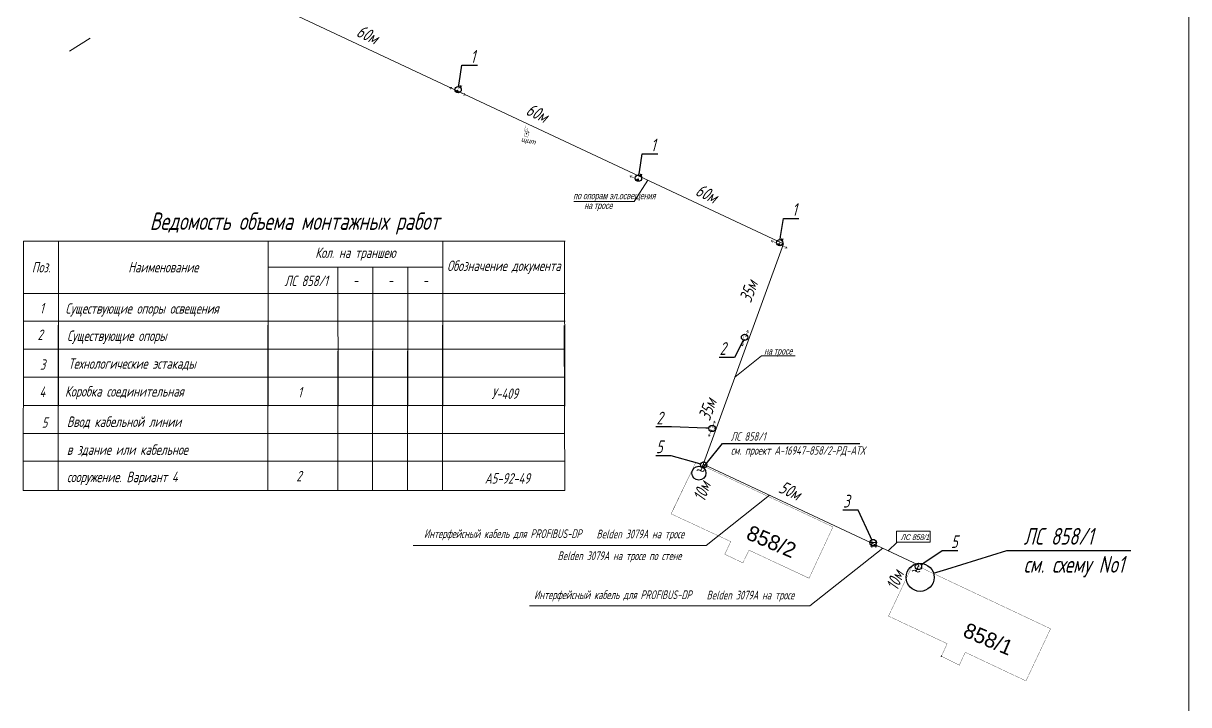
# Model space of a CAD drawing. Header units: millimetres. Extents: x -680 to 9204, y -4430 to 7779.
# Drawn here: x 6239 to 7173, y -3169 to -2622 of the extents above; entities that cross this region are included whole.
import ezdxf
from ezdxf import colors
from ezdxf.entities.mleader import LeaderData, LeaderLine
from ezdxf.math import Vec2, Vec3

# ---------------------------------------------------------------- set-up
doc = ezdxf.new("R2010")
doc.units = ezdxf.units.MM
doc.linetypes.add('Cплошная_0.50', pattern=[0])
for name, color, linetype, lineweight in [('OSN', 7, 'Continuous', 60), ('Выноска', 137, 'Continuous', 20), ('Линия выноска', 137, 'Continuous', 25), ('Оси', 130, 'Continuous', 13), ('Рамка толстая', 7, 'Continuous', 60), ('Строительный', 7, 'Continuous', 25), ('Таблица', 253, 'Continuous', 40), ('Текст_КИП', 2, 'Continuous', 25), ('Эл.кабель', 2, 'Continuous', 50)]:
    doc.layers.add(name, color=color, linetype=linetype, lineweight=lineweight)
for name, color, linetype in [('доп', 7, 'Continuous'), ('Контур здания', 7, 'Continuous'), ('ЛЭП н.напряж. застроен. терр.', 7, 'Continuous'), ('Подстанции электрические', 7, 'Continuous'), ('Рельеф', 7, 'Continuous'), ('ТЕКСТ', 2, 'Continuous'), ('Фонарь электр._ на ж.б. столб', 7, 'Continuous')]:
    doc.layers.add(name, color=color, linetype=linetype)
doc.styles.add('Simplex', font='simplex.shx', dxfattribs={"width": 0.7, "oblique": 15})
doc.styles.get("Standard").update_dxf_attribs({"font": 'arial.ttf'})

# ---------------------------------------------------------------- blocks, each defined once
blk = doc.blocks.new('4031 - 114.4 ЛЭП низкого напряжения_MIRROR')
at = {"color": 7, "linetype": 'Continuous', "lineweight": 0, "const_width": 0.2, "flags": 128}
for points in [[(-4, 0), (-3, 0.5)], [(-3, -0.5), (-4, 0)], [(-0.5, 0), (-4, 0)]]:
    blk.add_lwpolyline(points, dxfattribs=at)
blk = doc.blocks.new('4031 - 114.4 ЛЭП низкого напряжения')
at = {"color": 7, "linetype": 'Continuous', "lineweight": 0, "const_width": 0.2, "flags": 128}
for points in [[(0.5, 0), (4, 0)], [(4, 0), (3, 0.5)], [(3, -0.5), (4, 0)]]:
    blk.add_lwpolyline(points, dxfattribs=at)
blk = doc.blocks.new('33 - 110.1.1 фонарь на жб столб')
at = {"true_color": 0xffffff}
for points in [[(0, 0.5), (-0.25, 0.43302), (-0.43302, 0.25002), (-0.5, 0.00002), (-0.43302, -0.24998), (-0.25, -0.433), (-0.00002, -0.5), (0.24998, -0.433), (0.433, -0.25), (0.5, 0), (0.433, 0.25), (0.25, 0.43302)], [(1.3, 2.8), (0.4, 2.8), (0.4, 2), (0.46028, 1.775), (0.625, 1.6103), (0.85, 1.55), (1.075, 1.6103), (1.2397, 1.775), (1.3, 2)]]:
    blk.add_hatch(color=7, dxfattribs=at).paths.add_polyline_path(points)
at = {"color": 7, "linetype": 'Continuous', "lineweight": 0, "const_width": 0.1, "flags": 128}
for points in [[(0, 0.5), (0.191342, 0.46194), (0.353553, 0.353553), (0.46194, 0.191342), (0.5, 0), (0.46194, -0.191342), (0.353553, -0.353553), (0.191342, -0.46194), (0, -0.5), (-0.191342, -0.46194), (-0.353553, -0.353553), (-0.46194, -0.191342), (-0.5, 0), (-0.46194, 0.191342), (-0.353553, 0.353553), (-0.191342, 0.46194), (0, 0.5)], [(0.086189, -0.05071), (0.096802, 0.025087), (0.05071, 0.086189), (-0.025087, 0.096802), (-0.086189, 0.05071), (-0.096802, -0.025087), (-0.05071, -0.086189), (0.025087, -0.096802), (0.086189, -0.05071)]]:
    blk.add_lwpolyline(points, close=True, dxfattribs=at)
at = {"color": 7, "linetype": 'Continuous', "lineweight": 0, "true_color": 0xffffff, "const_width": 0.02, "flags": 128}
for points in [[(0, 0.5), (-0.25, 0.433013), (-0.433013, 0.25), (-0.5, 0), (-0.433013, -0.25), (-0.25, -0.433013), (0, -0.5), (0.25, -0.433013), (0.433013, -0.25), (0.5, 0), (0.433013, 0.25), (0.25, 0.433013), (0, 0.5)], [(1.3, 2.8), (0.4, 2.8), (0.4, 2), (0.460289, 1.775), (0.625, 1.610289), (0.85, 1.55), (1.075, 1.610289), (1.239711, 1.775), (1.3, 2), (1.3, 2.8)]]:
    blk.add_lwpolyline(points, close=True, dxfattribs=at)
at = {"color": 7, "linetype": 'Continuous', "lineweight": 0, "const_width": 0.1, "flags": 128}
for points in [[(0, 0.5), (0, 3)], [(0, 2.8), (1.5, 2.8)], [(0.4, 2.8), (0.4, 2)], [(1.3, 2), (1.265746, 1.827792), (1.168198, 1.681802), (1.022208, 1.584254), (0.85, 1.55), (0.677792, 1.584254), (0.531802, 1.681802), (0.434254, 1.827792), (0.4, 2)], [(1.3, 2.8), (1.3, 2)]]:
    blk.add_lwpolyline(points, dxfattribs=at)
blk = doc.blocks.new('46 - 112.2 электрич. п. станц')
blk.add_hatch(color=7).paths.add_polyline_path([(0.3, 1), (-0.3, 1), (0, 0)])
at = {"color": 7, "linetype": 'Continuous', "lineweight": 0, "const_width": 0.1, "flags": 128}
for points in [[(-1.2, 1.5), (-1.2, 4)], [(0, 3.1), (-1.2, 1.5)], [(0, 1), (0, 3.1)]]:
    blk.add_lwpolyline(points, dxfattribs=at)
at = {"color": 7, "linetype": 'Continuous', "lineweight": 0, "const_width": 0.02, "flags": 128}
blk.add_lwpolyline([(0.3, 1), (-0.3, 1), (0, 0), (0.3, 1)], close=True, dxfattribs=at)
blk = doc.blocks.new('118 - 330 отм высот')
blk.add_hatch(color=7).paths.add_polyline_path([(0.1, 0.12), (0, 0.16), (-0.09, 0.12), (-0.15, 0.03), (-0.13, -0.07), (-0.05, -0.14), (0.05, -0.14), (0.13, -0.07), (0.15, 0.03)])
at = {"color": 7, "linetype": 'Continuous', "lineweight": 0, "const_width": 0.01, "flags": 128}
blk.add_lwpolyline([(0.1, 0.12), (0, 0.16), (-0.09, 0.12), (-0.15, 0.03), (-0.13, -0.07), (-0.05, -0.14), (0.05, -0.14), (0.13, -0.07), (0.15, 0.03), (0.1, 0.12)], close=True, dxfattribs=at)
blk = doc.blocks.new('_DotBlank')
at = {"color": 0, "linetype": 'ByBlock', "lineweight": -2}
blk.add_line((-0.5, 0), (-1, 0), dxfattribs=at)
blk.add_circle((0, 0), 0.5, dxfattribs=at)
blk = doc.blocks.new('2004 - 372 лес сажен d-2.0')
at = {"color": 7, "linetype": 'Continuous', "lineweight": 0, "const_width": 0.1, "flags": 128}
blk.add_lwpolyline([(0, 1), (0.269797, 0.962917), (0.519584, 0.854419), (0.730836, 0.682553), (0.887885, 0.460065), (0.979084, 0.203456), (0.997669, -0.068242), (0.942261, -0.33488), (0.81697, -0.57668), (0.631088, -0.775711), (0.398401, -0.917211), (0.136167, -0.990686), (-0.136167, -0.990686), (-0.398401, -0.917211), (-0.631088, -0.775711), (-0.81697, -0.57668), (-0.942261, -0.33488), (-0.997669, -0.068242), (-0.979084, 0.203456), (-0.887885, 0.460065), (-0.730836, 0.682553), (-0.519584, 0.854419), (-0.269797, 0.962917), (0, 1)], close=True, dxfattribs=at)

msp = doc.modelspace()

# ---------------------------------------------------------------- linework, layer by layer
at = {"color": 252, "lineweight": 20, "true_color": 0x939598}
for p, q in [((6728.508, -2765.309), (6739.294, -2748.359)), ((6680.094, -2765.309), (6728.508, -2765.309)), ((6830.428, -2889.168), (6809.235, -2906.336)), ((6830.428, -2889.168), (6857.489, -2889.168))]:
    msp.add_line(p, q, dxfattribs=at)
at = {"lineweight": 20}
for p, q in [((6551.309, -3041.243), (6786.144, -3041.176)), ((6869.339, -3089.778), (6927.729, -3043.557)), ((6939.353, -3038.612), (6932.118, -3045.619)), ((6644.471, -3089.727), (6869.339, -3089.778))]:
    msp.add_line(p, q, dxfattribs=at)
msp.add_lwpolyline([(6938.889, -3038.657), (6965.889, -3038.657), (6965.889, -3029.657), (6938.889, -3029.657)], close=True, dxfattribs=at)
at = {"layer": 'OSN', "color": 2, "linetype": 'Continuous', "lineweight": 20}
for p, q in [((6923.368, -3041.948), (6917.903, -3041.948)), ((6923.403, -3038.776), (6917.938, -3038.776)), ((6919.035, -3037.499), (6919.033, -3042.891)), ((6922.227, -3037.499), (6922.226, -3042.891)), ((6956.613, -3057.039), (6954.482, -3061.935))]:
    msp.add_line(p, q, dxfattribs=at)
at = {"layer": 'Выноска', "color": 3, "lineweight": 20}
msp.add_line((6292.256, -2634.368), (6275.795, -2644.847), dxfattribs=at)
at = {"layer": 'Контур здания', "color": 252, "linetype": 'Cплошная_0.50', "lineweight": 20, "true_color": 0x939598, "const_width": 0.216, "flags": 128}
msp.add_lwpolyline([(6641.434, -2708.967), (6644.273, -2709.771), (6643.142, -2713.766), (6640.303, -2712.962), (6641.434, -2708.967)], close=True, dxfattribs=at)
at = {"layer": 'Контур здания', "color": 7, "linetype": 'Cплошная_0.50', "lineweight": 20, "const_width": 0.216, "flags": 128}
for points in [[(6758.028, -3015.92), (6777.861, -2974.68), (6887.82, -3026.365), (6868.678, -3067.555), (6820.513, -3045.017), (6815.602, -3055.23), (6801.101, -3048.273), (6805.897, -3038.131), (6758.072, -3015.892)], [(6758.179, -3015.816), (6777.861, -2974.68), (6887.82, -3026.365)], [(6805.865, -3038.194), (6801.116, -3048.296)], [(6868.71, -3067.519), (6821.557, -3045.527)], [(6801.093, -3048.293), (6815.714, -3055.276)], [(6974.774, -3130.071), (6979.39, -3120.039), (6932.369, -3097.915), (6952.099, -3056.09), (7062.278, -3108.065), (7042.549, -3149.889), (6993.898, -3126.94), (6989.162, -3137.175)], [(6974.774, -3130.071), (6989.273, -3137.305)]]:
    msp.add_lwpolyline(points, dxfattribs=at)
at = {"layer": 'Оси'}
for centre, radius, start, end in [((6780.207, -2982.416), 1.943, 31.615761, 139.42391), ((6783.199, -2979.877), 2.012, 228.122239, 317.99883), ((6952.904, -3063.083), 1.943, 31.615761, 139.42391), ((6955.896, -3060.543), 2.012, 228.122239, 317.99883)]:
    msp.add_arc(centre, radius, start, end, dxfattribs=at)
at = {"layer": 'Рамка толстая', "color": 18, "lineweight": 20, "true_color": 0x000000}
msp.add_line((7173.009, -2078.49), (7173.009, -3411.615), dxfattribs=at)
at = {"layer": 'Таблица', "lineweight": 20}
for p, q in [((6239.025, -2797.048), (6238.99, -2929.613)), ((6239.025, -2797.048), (6673.025, -2797.048)), ((6267.025, -2797.048), (6267.027, -2929.617)), ((6435.025, -2797.048), (6435.009, -2929.608)), ((6575.025, -2797.048), (6575.034, -2929.619)), ((6672.696, -2797.426), (6672.99, -2929.613)), ((6435.025, -2818.048), (6575.025, -2818.048)), ((6491.025, -2818.048), (6491.04, -2929.584)), ((6519.025, -2818.048), (6519.025, -2929.613)), ((6547.025, -2818.048), (6547.03, -2929.606)), ((6239.025, -2839.048), (6673.025, -2839.048)), ((6238.796, -2864.517), (6238.761, -2997.082)), ((6266.796, -2864.517), (6266.798, -2997.086)), ((6434.796, -2864.517), (6434.78, -2997.077)), ((6574.796, -2864.517), (6574.805, -2997.089)), ((6672.467, -2864.896), (6672.761, -2997.082)), ((6490.796, -2885.517), (6490.811, -2997.053)), ((6518.796, -2885.517), (6518.796, -2997.082)), ((6546.796, -2885.517), (6546.801, -2997.075)), ((6238.761, -2997.082), (6672.761, -2997.082))]:
    msp.add_line(p, q, dxfattribs=at)
at = {"layer": 'Таблица', "color": 5, "lineweight": 20}
for p, q in [((6239.025, -2861.448), (6673.025, -2861.448)), ((6239.025, -2883.848), (6673.025, -2883.848)), ((6239.025, -2906.248), (6673.025, -2906.248)), ((6238.796, -2928.917), (6672.796, -2928.917)), ((6238.796, -2951.317), (6672.796, -2951.317)), ((6238.796, -2973.717), (6672.796, -2973.717))]:
    msp.add_line(p, q, dxfattribs=at)
at = {"layer": 'Эл.кабель', "color": 252, "lineweight": 20, "true_color": 0x939598}
msp.add_line((6781.82, -2981.332), (6848.294, -2799.393), dxfattribs=at)

# ---------------------------------------------------------------- block references
at = {"layer": 'ЛЭП н.напряж. застроен. терр.', "color": 252, "lineweight": 20, "true_color": 0x939598, "xscale": 1.8, "yscale": 1.8, "zscale": 3.6}
for name, p, rotation in [('4031 - 114.4 ЛЭП низкого напряжения', (6586.834, -2676.913), 154.8615860000021), ('4031 - 114.4 ЛЭП низкого напряжения_MIRROR', (6586.834, -2676.913), 154.873638000004), ('4031 - 114.4 ЛЭП низкого напряжения', (6731.41, -2747.903), 154.8615860000021), ('4031 - 114.4 ЛЭП низкого напряжения', (6844.643, -2799.731), 154.8615860000021), ('4031 - 114.4 ЛЭП низкого напряжения_MIRROR', (6844.643, -2799.731), 154.873638000004)]:
    msp.add_blockref(name, p, dxfattribs=dict(at, rotation=rotation))
at = {"layer": 'Подстанции электрические', "color": 252, "lineweight": 20, "true_color": 0x939598, "xscale": 1.799999999999999, "yscale": 1.799999999999999, "zscale": 3.6, "rotation": 346.4797719999943}
msp.add_blockref('46 - 112.2 электрич. п. станц', (6641.822, -2712.113), dxfattribs=at)
at = {"layer": 'Рельеф', "color": 252, "lineweight": 20, "true_color": 0x939598, "xscale": 3.6, "yscale": 3.6, "zscale": 3.6}
msp.add_blockref('118 - 330 отм высот', (6643.501, -2709.691, 642.524), dxfattribs=at)
at = {"layer": 'Рельеф', "color": 7, "lineweight": 20, "xscale": 3.6, "yscale": 3.6, "zscale": 3.6}
msp.add_blockref('118 - 330 отм высот', (6974.774, -3130.071, 644.033), dxfattribs=at)
at = {"layer": 'Строительный', "color": 252, "lineweight": 20, "true_color": 0x939598, "zscale": 3.4}
for name, p, xscale, yscale, rotation in [('4031 - 114.4 ЛЭП низкого напряжения_MIRROR', (6817.385, -2874.945), 1.7000000000001, 1.7000000000001, 249.2940511483859), ('4031 - 114.4 ЛЭП низкого напряжения', (6817.385, -2874.945), 1.699999999999775, 1.699999999999775, 248.9380931484117), ('2004 - 372 лес сажен d-2.0', (6817.542, -2874.702), 1.7, 1.7, 339.0616501483943), ('4031 - 114.4 ЛЭП низкого напряжения_MIRROR', (6790.76, -2947.667), 1.7000000000001, 1.7000000000001, 249.2940511483859), ('4031 - 114.4 ЛЭП низкого напряжения', (6790.76, -2947.667), 1.699999999999775, 1.699999999999775, 248.9380931484117), ('2004 - 372 лес сажен d-2.0', (6790.917, -2947.424), 1.7, 1.7, 339.0616501483943)]:
    msp.add_blockref(name, p, dxfattribs=dict(at, xscale=xscale, yscale=yscale, rotation=rotation))
at = {"layer": 'Фонарь электр._ на ж.б. столб', "color": 252, "lineweight": 20, "true_color": 0x939598, "xscale": 1.799999999999999, "yscale": 1.799999999999999, "zscale": 3.6, "rotation": 346.4797719999943}
for p in [(6586.834, -2676.913), (6731.41, -2747.903), (6844.643, -2799.731)]:
    msp.add_blockref('33 - 110.1.1 фонарь на жб столб', p, dxfattribs=at)

# ---------------------------------------------------------------- texts
at = {"layer": 'доп', "color": 252, "lineweight": 20, "true_color": 0x939598, "oblique": 15, "width": 0.6}
for s, p in [('по опорам эл.освещения', (6679.659, -2763.494)), ('на тросе', (6688.484, -2771.353)), ('на тросе', (6832.724, -2888.093))]:
    msp.add_text(s, height=5.4, dxfattribs=at).set_placement(p)
at = {"layer": 'Таблица', "color": 2, "lineweight": 20, "char_height": 8.4, "style": 'Simplex'}
for s, insert, width, attachment_point in [('Кол. на траншею', (6505.025, -2807.548), 140, 5), ('Поз.', (6253.025, -2818.048), 28, 5), ('Наименование', (6351.025, -2818.048), 168, 5), ('Обозначение документа', (6624.025, -2818.048), 98, 5), ('ЛС 858/1', (6465.542, -2829.051), 61.03524, 5), ('-', (6505.025, -2828.548), 28, 5), ('-', (6533.025, -2828.548), 28, 5), ('-', (6561.025, -2828.548), 28, 5), ('1', (6253.555, -2851.027), 28, 5), ('Существующие опоры освещения', (6272.559, -2852.283), 168, 4), ('2', (6252.226, -2872.274), 28, 5), ('Существующие опоры', (6273.89, -2874.195), 168, 4), ('3', (6254.22, -2896.178), 28, 5), ('Технологические эстакады', (6274.884, -2896.039), 168, 4), ('4', (6253.982, -2917.948), 28, 5), ('Коробка соединительная', (6272.19, -2918.789), 168, 4), ('1', (6460.499, -2918.333), 28, 5), ('У-409', (6624.75, -2919.508), 98, 5), ('5', (6255.811, -2942.656), 28, 5), (' Ввод кабельной линии', (6269.811, -2942.656), 168, 4), (' в здание или кабельное ', (6269.811, -2965.056), 168, 4), (' сооружение. Вариант 4', (6269.811, -2987.456), 168, 4), ('2', (6459.735, -2985.615), 28, 5), ('А5-92-49', (6626.811, -2987.456), 98, 5)]:
    msp.add_mtext(s, dxfattribs=dict(at, insert=insert, width=width, attachment_point=attachment_point))
at = {"layer": 'ТЕКСТ', "color": 252, "lineweight": 20, "true_color": 0x939598, "char_height": 10.2, "attachment_point": 1, "style": 'Simplex'}
for s, width, insert, rotation in [('60м', 134.47632, (6509.284, -2623.156), 334.663908), ('60м', 134.47632, (6645.227, -2686.061), 334.663908), ('60м', 134.47632, (6781.107, -2750.707), 334.663908), ('35м', 135.86943, (6812.413, -2843.663), 69.556964), ('35м', 135.86943, (6779.405, -2938.412), 69.556964)]:
    msp.add_mtext_dynamic_manual_height_columns(s, width=width, gutter_width=12.5, heights=[0], dxfattribs=dict(at, insert=insert, rotation=rotation))
at = {"layer": 'ТЕКСТ', "lineweight": 20, "insert": (6456.086, -2783.048), "char_height": 14, "width": 434.12271, "attachment_point": 5, "line_spacing_factor": 0.8, "style": 'Simplex'}
msp.add_mtext('Ведомость объема монтажных работ', dxfattribs=at)
at = {"layer": 'ТЕКСТ', "lineweight": 20, "char_height": 10.2, "attachment_point": 1, "style": 'Simplex'}
for s, width, insert, rotation in [('10м', 135.86943, (6775.219, -3003.199), 69.556964), ('50м', 134.47632, (6847.843, -2989.026), 334.663908), ('10м', 135.86943, (6930.049, -3074.568), 69.556964)]:
    msp.add_mtext_dynamic_manual_height_columns(s, width=width, gutter_width=12.5, heights=[0], dxfattribs=dict(at, insert=insert, rotation=rotation))
at = {"layer": 'Текст_КИП', "color": 2, "style": 'Simplex', "oblique": 15, "width": 0.6}
for p in [(6559.992, -3035.305), (6648.238, -3084.298)]:
    msp.add_text('Интерфейсный кабель для PROFIBUS-DP', height=7, dxfattribs=at).set_placement(p)
at = {"layer": 'Текст_КИП', "style": 'Simplex', "oblique": 15, "width": 0.6}
for s, p in [('Belden 3079А на тросе', (6698.284, -3035.566)), ('Belden 3079А на тросе по стене', (6667.065, -3053.031)), ('Belden 3079А на тросе', (6786.53, -3084.559))]:
    msp.add_text(s, height=7, dxfattribs=at).set_placement(p)
at = {"layer": 'Текст_КИП', "color": 6, "lineweight": 20, "oblique": 15, "width": 0.7}
msp.add_text('ЛС 858/1', height=4.5, dxfattribs=at).set_placement((6942.146, -3036.861))

# ---------------------------------------------------------------- leaders
at = {"layer": 'Линия выноска', "color": 252, "lineweight": 20, "true_color": 0x939598}
ml = msp.add_multileader_mtext('Standard', dxfattribs=at)
ml.set_content('{\\C9;\\c13289671;1}', color=2, style='Simplex')
ml.set_leader_properties()
ml.set_arrow_properties(name='DOTBLANK')
ml.build(insert=Vec2(0, 0))
ml.multileader.update_dxf_attribs({"text_left_attachment_type": 6, "text_right_attachment_type": 6, "dogleg_length": 1, "arrow_head_size": 5.1})
ctx = ml.context
ctx.base_point, ctx.char_height, ctx.arrow_head_size, ctx.landing_gap_size, ctx.plane_origin = Vec3(6590.51, -2656.125), 10.2, 5.1, 6.8, Vec3(6577.441, -2663.933)
ctx.left_attachment, ctx.right_attachment = 6, 6
notes = []
notes.append((ctx, [(0, (1, 1, 0), (6590.389, -2656.125), (1, 0), 0.121, [(0, [(6587.302, -2675.606)], 0, [])])]))
ctx.mtext.insert, ctx.mtext.flow_direction = Vec3(6597.31, -2643.885), 5
ml = msp.add_multileader_mtext('Standard', dxfattribs=at)
ml.set_content('{\\C9;\\c13289671;1}', color=2, style='Simplex')
ml.set_leader_properties()
ml.set_arrow_properties(name='DOTBLANK')
ml.build(insert=Vec2(0, 0))
ml.multileader.update_dxf_attribs({"text_left_attachment_type": 6, "text_right_attachment_type": 6, "dogleg_length": 1, "arrow_head_size": 5.1})
ctx = ml.context
ctx.base_point, ctx.char_height, ctx.arrow_head_size, ctx.landing_gap_size, ctx.plane_origin = Vec3(6735.086, -2727.115), 10.2, 5.1, 6.8, Vec3(6722.017, -2734.923)
ctx.left_attachment, ctx.right_attachment = 6, 6
notes.append((ctx, [(0, (1, 1, 0), (6734.965, -2727.115), (1, 0), 0.121, [(0, [(6731.877, -2746.596)], 0, [])])]))
ctx.mtext.insert, ctx.mtext.flow_direction = Vec3(6741.886, -2714.875), 5
ml = msp.add_multileader_mtext('Standard', dxfattribs=at)
ml.set_content('{\\C9;\\c13289671;1}', color=2, style='Simplex')
ml.set_leader_properties()
ml.set_arrow_properties(name='DOTBLANK')
ml.build(insert=Vec2(0, 0))
ml.multileader.update_dxf_attribs({"text_left_attachment_type": 6, "text_right_attachment_type": 6, "dogleg_length": 1, "arrow_head_size": 5.1})
ctx = ml.context
ctx.base_point, ctx.char_height, ctx.arrow_head_size, ctx.landing_gap_size, ctx.plane_origin = Vec3(6848.319, -2778.943), 10.2, 5.1, 6.8, Vec3(6835.25, -2786.751)
ctx.left_attachment, ctx.right_attachment = 6, 6
notes.append((ctx, [(0, (1, 1, 0), (6848.198, -2778.943), (1, 0), 0.121, [(0, [(6845.111, -2798.425)], 0, [])])]))
ctx.mtext.insert, ctx.mtext.flow_direction = Vec3(6855.119, -2766.703), 5
ml = msp.add_multileader_mtext('Standard', dxfattribs=at)
ml.set_content('{\\C9;\\c13289671;2}', color=2, style='Simplex')
ml.set_leader_properties()
ml.set_arrow_properties(name='DOTBLANK')
ml.build(insert=Vec2(0, 0))
ml.multileader.update_dxf_attribs({"text_left_attachment_type": 6, "text_right_attachment_type": 6, "dogleg_length": 1, "arrow_head_size": 5.1})
ctx = ml.context
ctx.base_point, ctx.char_height, ctx.arrow_head_size, ctx.landing_gap_size, ctx.plane_origin = Vec3(6788.541, -2890.405), 10.2, 5.1, 6.8, Vec3(6808.482, -2894.158)
ctx.left_attachment, ctx.right_attachment, ctx.text_align_type = 6, 6, 2
notes.append((ctx, [(1, (1, 1, 0), (6808.895, -2890.405), (-1, 0), 0.121, [(0, [(6816.986, -2874.306)], 0, [])])]))
ctx.mtext.insert, ctx.mtext.alignment, ctx.mtext.flow_direction = Vec3(6801.973, -2878.165), 3, 5
ml = msp.add_multileader_mtext('Standard', dxfattribs=at)
ml.set_content('{\\C9;\\c13289671;2}', color=2, style='Simplex')
ml.set_leader_properties()
ml.set_arrow_properties(name='DOTBLANK')
ml.build(insert=Vec2(0, 0))
ml.multileader.update_dxf_attribs({"text_left_attachment_type": 6, "text_right_attachment_type": 6, "dogleg_length": 1, "arrow_head_size": 5.1})
ctx = ml.context
ctx.base_point, ctx.char_height, ctx.arrow_head_size, ctx.landing_gap_size, ctx.plane_origin = Vec3(6737.924, -2946.2), 10.2, 5.1, 6.8, Vec3(6757.865, -2949.953)
ctx.left_attachment, ctx.right_attachment, ctx.text_align_type = 6, 6, 2
notes.append((ctx, [(1, (1, 1, 0), (6758.278, -2946.2), (-1, 0), 0.121, [(0, [(6790.974, -2947.386)], 0, [])])]))
ctx.mtext.insert, ctx.mtext.alignment, ctx.mtext.flow_direction = Vec3(6751.356, -2933.96), 3, 5
at = {"layer": 'Линия выноска', "lineweight": 13}
ml = msp.add_multileader_mtext('Standard', dxfattribs=at)
ml.set_content('ЛС 858/1\\Pсм. проект А-16947-858/2-РД-АТХ', color=2, style='Simplex')
ml.set_leader_properties()
ml.set_arrow_properties(name='DOTBLANK')
ml.build(insert=Vec2(0, 0))
ml.multileader.update_dxf_attribs({"text_left_attachment_type": 6, "text_right_attachment_type": 6, "dogleg_length": 1, "arrow_head_size": 11.232})
ctx = ml.context
ctx.base_point, ctx.char_height, ctx.arrow_head_size, ctx.landing_gap_size, ctx.plane_origin = Vec3(6801.47, -2959.446), 6.7392, 11.232, 4.493, Vec3(6593.496, -2872.777)
ctx.left_attachment, ctx.right_attachment = 6, 6
notes.append((ctx, [(1, (1, 1, 0), (6799.224, -2959.446), (1, 0), 2.246, [(0, [(6780.345, -2983.248)], 0, [])])]))
ctx.mtext.insert, ctx.mtext.flow_direction = Vec3(6805.963, -2950.461), 5
at = {"layer": 'Линия выноска', "lineweight": 20}
ml = msp.add_multileader_mtext('Standard', dxfattribs=at)
ml.set_content('5', color=2, style='Simplex')
ml.set_leader_properties()
ml.set_arrow_properties(name='DOTBLANK')
ml.build(insert=Vec2(0, 0))
ml.multileader.update_dxf_attribs({"text_left_attachment_type": 6, "text_right_attachment_type": 6, "dogleg_length": 1, "arrow_head_size": 5.1})
ctx = ml.context
ctx.base_point, ctx.char_height, ctx.arrow_head_size, ctx.landing_gap_size, ctx.plane_origin = Vec3(6738.238, -2969.277), 10.2, 5.1, 6.8, Vec3(6775.675, -2996.536)
ctx.left_attachment, ctx.right_attachment, ctx.text_align_type = 6, 6, 2
notes.append((ctx, [(1, (1, 1, 0), (6758.251, -2969.277), (-1, 0), 0.121, [(0, [(6784.179, -2976.684)], 0, [])])]))
ctx.mtext.insert, ctx.mtext.alignment, ctx.mtext.flow_direction = Vec3(6751.33, -2957.037), 3, 5
ml = msp.add_multileader_mtext('Standard', dxfattribs=at)
ml.set_content('3', color=2, style='Simplex')
ml.set_leader_properties()
ml.set_arrow_properties(name='DOTBLANK')
ml.build(insert=Vec2(0, 0))
ml.multileader.update_dxf_attribs({"text_left_attachment_type": 6, "text_right_attachment_type": 6, "dogleg_length": 1, "arrow_head_size": 5.1})
ctx = ml.context
ctx.base_point, ctx.char_height, ctx.arrow_head_size, ctx.landing_gap_size, ctx.plane_origin = Vec3(6887.748, -3012.882), 10.2, 5.1, 6.8, Vec3(6911.5, -3058.798)
ctx.left_attachment, ctx.right_attachment, ctx.text_align_type = 6, 6, 2
notes.append((ctx, [(1, (1, 1, 0), (6908.102, -3012.882), (-1, 0), 0.121, [(0, [(6920.004, -3038.946)], 0, [])])]))
ctx.mtext.insert, ctx.mtext.alignment, ctx.mtext.flow_direction = Vec3(6901.181, -3000.642), 3, 5
ml = msp.add_multileader_mtext('Standard', dxfattribs=at)
ml.set_content('5', color=2, style='Simplex')
ml.set_leader_properties()
ml.set_arrow_properties(name='DOTBLANK')
ml.build(insert=Vec2(0, 0))
ml.multileader.update_dxf_attribs({"text_left_attachment_type": 6, "text_right_attachment_type": 6, "dogleg_length": 1, "arrow_head_size": 5.1})
ctx = ml.context
ctx.base_point, ctx.char_height, ctx.arrow_head_size, ctx.landing_gap_size, ctx.plane_origin = Vec3(6975.604, -3045.339), 10.2, 5.1, 6.8, Vec3(6947.836, -3077.933)
ctx.left_attachment, ctx.right_attachment = 6, 6
notes.append((ctx, [(0, (1, 1, 0), (6975.483, -3045.339), (1, 0), 0.121, [(0, [(6956.34, -3058.081)], 0, [])])]))
ctx.mtext.insert, ctx.mtext.flow_direction = Vec3(6982.404, -3033.099), 5
for ctx, leaders in notes:
    for number, flags, end, landing, length, lines in leaders:
        leader = LeaderData()
        leader.index, (leader.has_last_leader_line, leader.has_dogleg_vector, leader.attachment_direction) = number, flags
        leader.last_leader_point, leader.dogleg_vector, leader.dogleg_length = Vec3(end), Vec3(landing), length
        for number, points, colour, breaks in lines:
            line = LeaderLine()
            line.index, line.vertices, line.color, line.breaks = number, Vec3.list(points), colors.encode_raw_color(colour), breaks
            leader.lines.append(line)
        ctx.leaders.append(leader)

# ---------------------------------------------------------------- next in the draw order: texts
at = {"layer": 'Рельеф', "color": 252, "lineweight": 20, "true_color": 0x939598, "insert": (6638.774, -2713.533), "char_height": 3.80953, "attachment_point": 1, "rotation": 347.511016, "bg_fill": 3, "box_fill_scale": 1, "bg_fill_color": 256, "bg_fill_transparency": 0}
msp.add_mtext('{\\fBm431|c1|b0|i1;\\l\\C0;щит}', dxfattribs=at)
at = {"layer": 'Рельеф', "color": 7, "lineweight": 20, "char_height": 12.17376, "attachment_point": 1, "rotation": 336.991816, "bg_fill": 3, "box_fill_scale": 1, "bg_fill_color": 256, "bg_fill_transparency": 0}
for s, insert in [('{\\fP131|c1|b0|i0;\\l\\C0;858/2}', (6822.173, -3024.554)), ('{\\fP131|b0|i0|c204|p0;\\C0;858/1}', (6995.967, -3102.7))]:
    msp.add_mtext(s, dxfattribs=dict(at, insert=insert))

# ---------------------------------------------------------------- next in the draw order: linework, layer by layer
at = {"lineweight": 20}
msp.add_line((6786.144, -3041.176), (6836.99, -3001.017), dxfattribs=at)
at = {"layer": 'Эл.кабель', "color": 252, "lineweight": 20, "true_color": 0x939598}
msp.add_line((6848.294, -2799.393), (6450.819, -2613.075), dxfattribs=at)
at = {"layer": 'Эл.кабель', "lineweight": 20}
msp.add_line((6783.767, -2976.068), (6956.613, -3057.039), dxfattribs=at)

# ---------------------------------------------------------------- next in the draw order: leaders
at = {"layer": 'Линия выноска', "lineweight": 13}
ml = msp.add_multileader_mtext('Standard', dxfattribs=at)
ml.set_content('ЛС 858/1\\Pсм. схему No1', color=2, style='Simplex')
ml.set_leader_properties()
ml.set_arrow_properties(name='DOTBLANK')
ml.build(insert=Vec2(0, 0))
ml.multileader.update_dxf_attribs({"text_left_attachment_type": 6, "text_right_attachment_type": 6, "dogleg_length": 1, "arrow_head_size": 22.464})
ctx = ml.context
ctx.base_point, ctx.char_height, ctx.arrow_head_size, ctx.landing_gap_size, ctx.plane_origin = Vec3(7031.712, -3045.164), 13.4784, 22.464, 8.986, Vec3(6915.683, -2922.616)
ctx.left_attachment, ctx.right_attachment = 6, 6
notes = []
notes.append((ctx, [(1, (1, 1, 0), (7027.219, -3045.164), (1, 0), 4.493, [(0, [(6957.712, -3066.831)], 0, [])])]))
ctx.mtext.insert, ctx.mtext.flow_direction = Vec3(7040.697, -3027.193), 5
for ctx, leaders in notes:
    for number, flags, end, landing, length, lines in leaders:
        leader = LeaderData()
        leader.index, (leader.has_last_leader_line, leader.has_dogleg_vector, leader.attachment_direction) = number, flags
        leader.last_leader_point, leader.dogleg_vector, leader.dogleg_length = Vec3(end), Vec3(landing), length
        for number, points, colour, breaks in lines:
            line = LeaderLine()
            line.index, line.vertices, line.color, line.breaks = number, Vec3.list(points), colors.encode_raw_color(colour), breaks
            leader.lines.append(line)
        ctx.leaders.append(leader)

doc.saveas('drawing.dxf')
